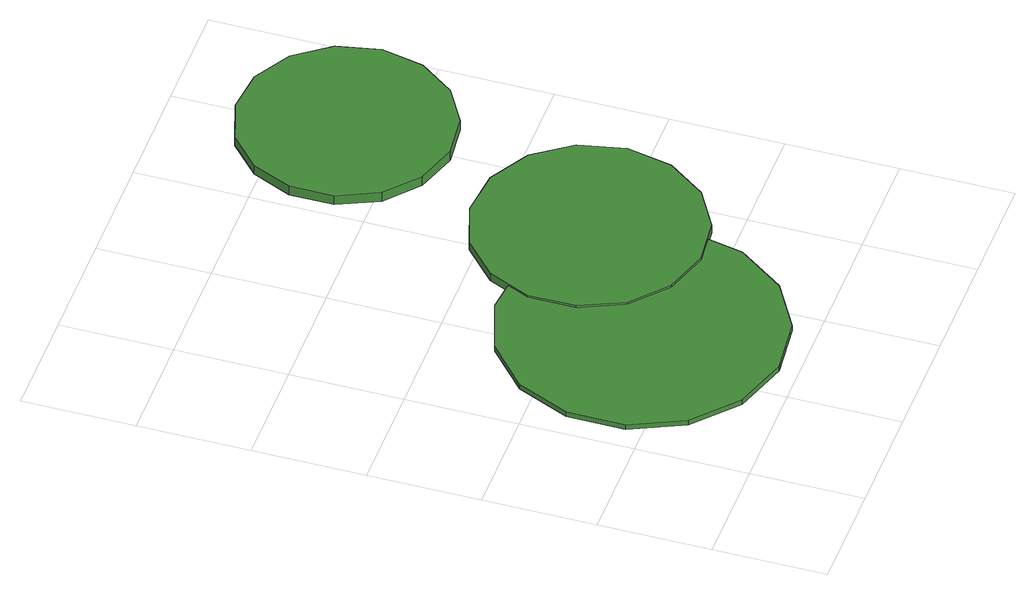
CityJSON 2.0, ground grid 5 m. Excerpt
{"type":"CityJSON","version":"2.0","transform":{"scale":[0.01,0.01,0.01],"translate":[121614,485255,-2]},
"CityObjects":{
"tree1":{"type":"SolitaryVegetationObject","attributes":{"function":"something"},"geometry":[{"type":"MultiSurface","lod":"1","boundaries":[[[0,1,2,3,4,5,6,7,8,9,10,11,12,13,14]],[[15,16,17,18,19,20,21,22,23,24,25,26,27,28,29]],[[0,29,28,1]],[[1,28,27,2]],[[2,27,26,3]],[[3,26,25,4]],[[4,25,24,5]],[[5,24,23,6]],[[6,23,22,7]],[[7,22,21,8]],[[8,21,20,9]],[[9,20,19,10]],[[10,19,18,11]],[[11,18,17,12]],[[12,17,16,13]],[[13,16,15,14]],[[14,15,29,0]]]}]},
"tree2":{"type":"SolitaryVegetationObject","attributes":{"function":"something"}},
"tree3":{"type":"SolitaryVegetationObject","attributes":{"function":"something"}},
"tree4":{"type":"SolitaryVegetationObject","attributes":{"function":"something"},"geometry":[{"type":"MultiSurface","lod":"1","boundaries":[[[30,31,32,33,34,35,36,37,38,39,40,41,42,43,44]],[[45,46,47,48,49,50,51,52,53,54,55,56,57,58,59]],[[30,59,58,31]],[[31,58,57,32]],[[32,57,56,33]],[[33,56,55,34]],[[34,55,54,35]],[[35,54,53,36]],[[36,53,52,37]],[[37,52,51,38]],[[38,51,50,39]],[[39,50,49,40]],[[40,49,48,41]],[[41,48,47,42]],[[42,47,46,43]],[[43,46,45,44]],[[44,45,59,30]]]}]},
"tree5":{"type":"SolitaryVegetationObject","attributes":{"function":"something"}},
"tree6":{"type":"SolitaryVegetationObject","attributes":{"function":"something"},"geometry":[{"type":"MultiSurface","lod":"1","boundaries":[[[60,61,62,63,64,65,66,67,68,69,70,71,72,73,74]],[[75,76,77,78,79,80,81,82,83,84,85,86,87,88,89]],[[60,89,88,61]],[[61,88,87,62]],[[62,87,86,63]],[[63,86,85,64]],[[64,85,84,65]],[[65,84,83,66]],[[66,83,82,67]],[[67,82,81,68]],[[68,81,80,69]],[[69,80,79,70]],[[70,79,78,71]],[[71,78,77,72]],[[72,77,76,73]],[[73,76,75,74]],[[74,75,89,60]]]}]}
},
"vertices":[
[1314,695,107],[1260,947,107],[1108,1156,107],[885,1285,107],[628,1312,107],[383,1232,107],[191,1060,107],[86,824,107],[86,566,107],[191,330,107],[383,158,107],[628,78,107],[885,105,107],[1108,234,107],[1260,443,107],[1260,443,83],[1108,234,83],[885,105,83],[628,78,83],[383,158,83],[191,330,83],[86,566,83],[86,824,83],[191,1060,83],[383,1232,83],[628,1312,83],[885,1285,83],[1108,1156,83],[1260,947,83],[1314,695,83],
[1719,1092,117],[1675,1298,117],[1552,1467,117],[1370,1572,117],[1161,1594,117],[961,1530,117],[805,1389,117],[720,1197,117],[720,987,117],[805,795,117],[961,655,117],[1161,590,117],[1370,612,117],[1552,717,117],[1675,887,117],[1675,887,75],[1552,717,75],[1370,612,75],[1161,590,75],[961,655,75],[805,795,75],[720,987,75],[720,1197,75],[805,1389,75],[961,1530,75],[1161,1594,75],[1370,1572,75],[1552,1467,75],[1675,1298,75],[1719,1092,75],
[1998,2247,112],[1957,2438,112],[1842,2596,112],[1673,2694,112],[1479,2714,112],[1293,2654,112],[1148,2523,112],[1069,2345,112],[1069,2150,112],[1148,1971,112],[1293,1841,112],[1479,1780,112],[1673,1801,112],[1842,1898,112],[1957,2056,112],[1957,2056,64],[1842,1898,64],[1673,1801,64],[1479,1780,64],[1293,1841,64],[1148,1971,64],[1069,2150,64],[1069,2345,64],[1148,2523,64],[1293,2654,64],[1479,2714,64],[1673,2694,64],[1842,2596,64],[1957,2438,64],[1998,2247,64]
]}
